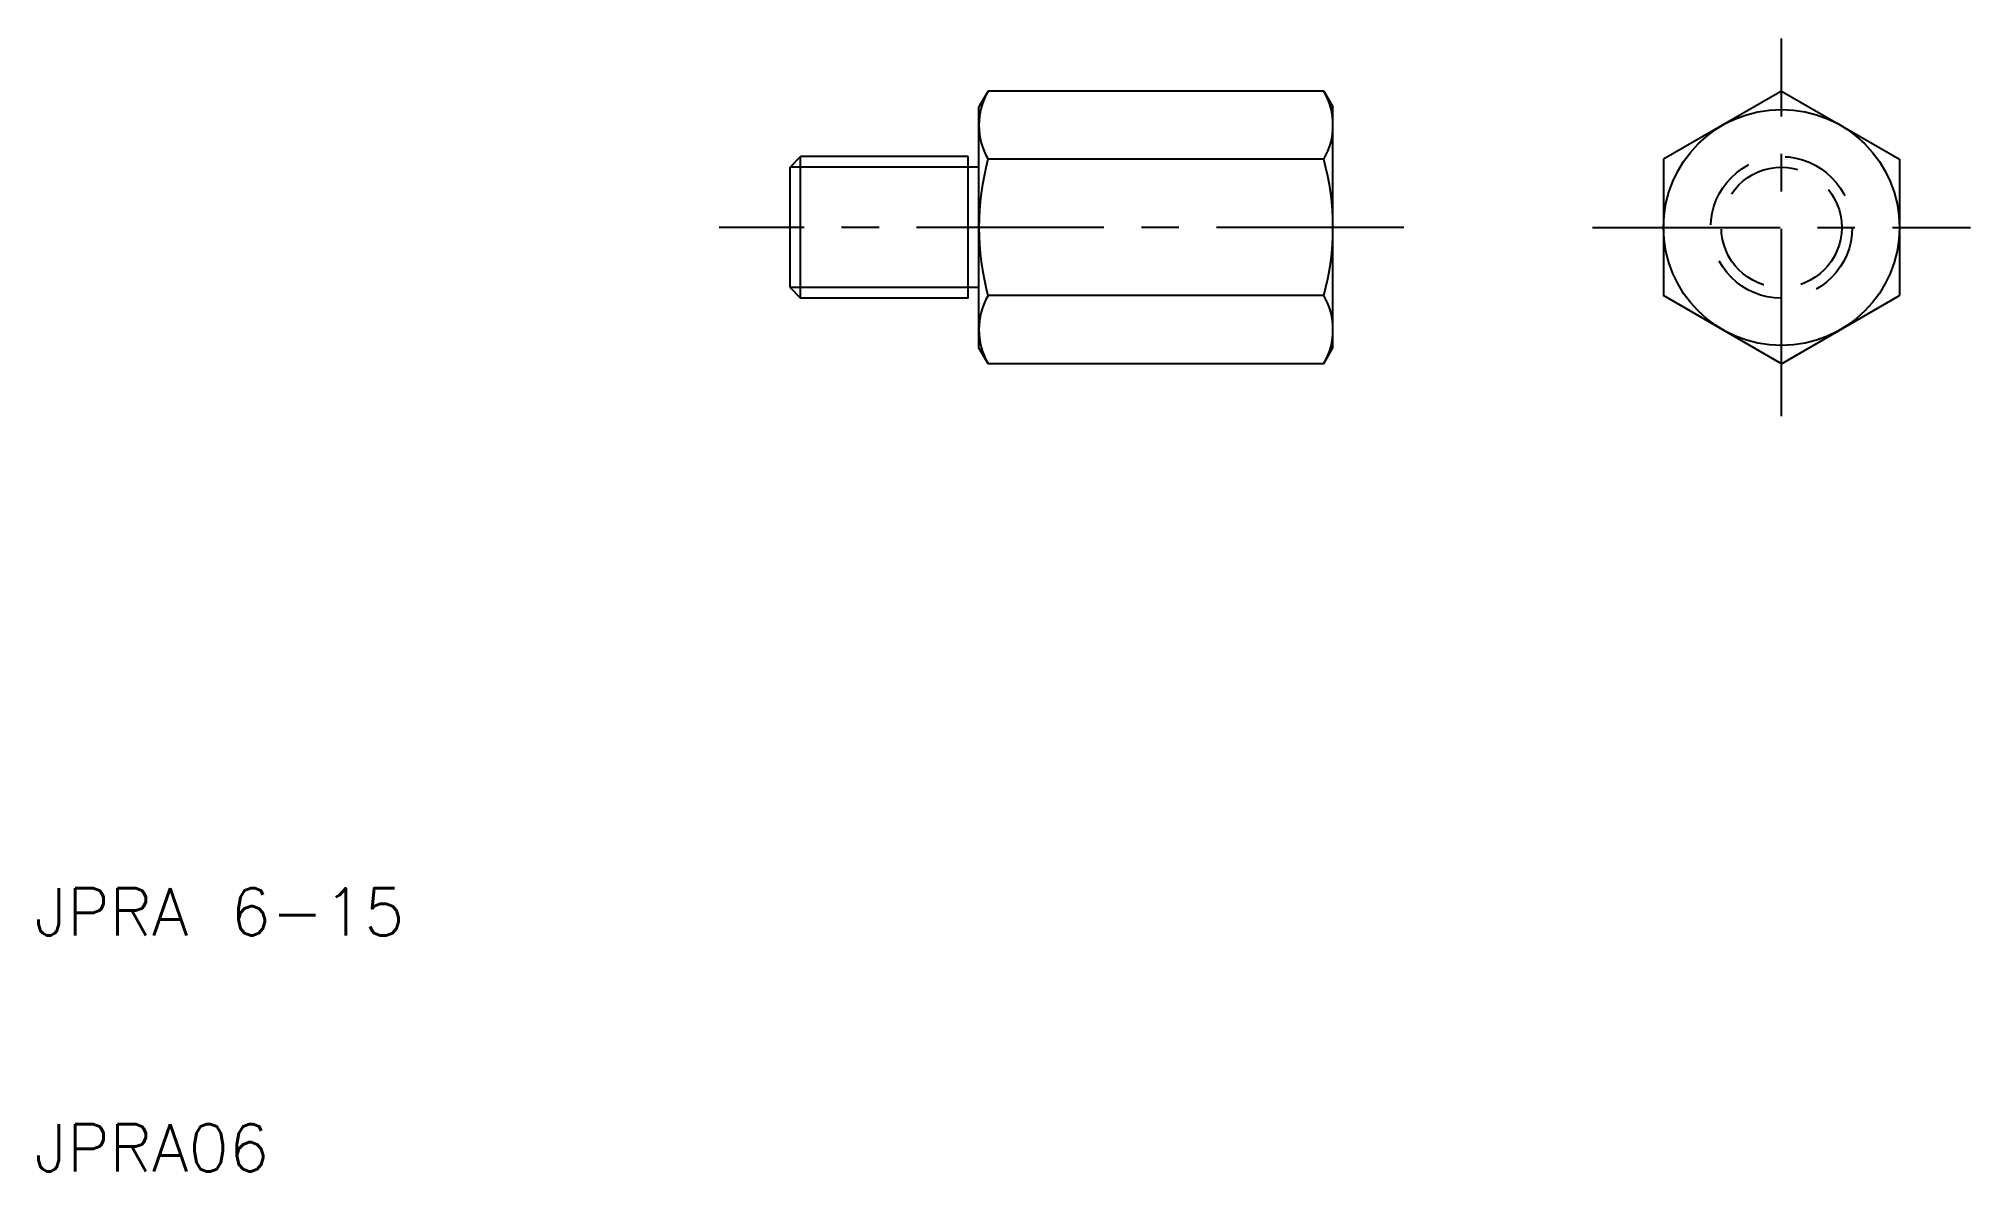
# Model space of a CAD drawing. Extents: x 10.2 to 92, y 10 to 58.
import ezdxf

# ---------------------------------------------------------------- set-up
doc = ezdxf.new("R2010")
doc.units = 0
doc.header["$LTSCALE"] = 0.25
doc.linetypes.add('CENTER', pattern=[50.8, 31.75, -6.35, 6.35, -6.35])
doc.linetypes.add('DASHED', pattern=[19.05, 12.7, -6.35])
doc.layers.get('0').update_dxf_attribs({"linetype": 'CONTINUOUS'})
doc.layers.add('CENTER', color=1, linetype='CENTER')
doc.styles.get("Standard").update_dxf_attribs({"font": 'txt.shx', "bigfont": 'extfont.shx'})

msp = doc.modelspace()

# ---------------------------------------------------------------- linework, layer by layer
for p, q in [((50.387, 55.774), (50, 55.104)), ((64.613, 55.774), (50.387, 55.774)), ((64.613, 55.774), (65, 55.104)), ((84, 55.774), (79, 52.887)), ((84, 55.774), (89, 52.887)), ((50, 52.55), (50, 55.104)), ((65, 44.896), (65, 55.104)), ((42, 52.55), (42.45, 53)), ((42, 47.45), (42, 52.55)), ((49.55, 53), (42.45, 53)), ((42.45, 47), (42.45, 53)), ((49.55, 52.55), (49.55, 53)), ((49.55, 47.45), (49.55, 52.55)), ((50, 52.55), (49.55, 52.55)), ((50, 47.45), (50, 52.55)), ((64.613, 52.887), (50.387, 52.887)), ((79, 52.887), (79, 47.113)), ((89, 52.887), (89, 47.113)), ((42, 47.45), (42.45, 47)), ((49.55, 47), (42.45, 47)), ((49.55, 47), (49.55, 47.45)), ((50, 47.45), (49.55, 47.45)), ((50, 44.896), (50, 47.45)), ((64.613, 47.113), (50.387, 47.113)), ((84, 44.226), (79, 47.113)), ((84, 44.226), (89, 47.113)), ((50.387, 44.226), (50, 44.896)), ((64.613, 44.226), (50.387, 44.226)), ((64.613, 44.226), (65, 44.896))]:
    msp.add_line(p, q)
at = {"color": 3}
for p, q in [((49.55, 52.55), (42, 52.55)), ((49.55, 47.45), (42, 47.45))]:
    msp.add_line(p, q, dxfattribs=at)
msp.add_circle((84, 50), 5)
at = {"color": 3, "linetype": 'DASHED'}
for radius in [3, 2.55]:
    msp.add_circle((84, 50), radius, dxfattribs=at)
for centre, radius, start, end in [((52.887, 54.33), 2.887, 150, 210), ((62.113, 54.33), 2.887, 330, 30), ((60.967, 50), 10.967, 164.73852, 195.26148), ((54.033, 50), 10.967, 344.73852, 15.26148), ((52.887, 45.67), 2.887, 150, 210), ((62.113, 45.67), 2.887, 330, 30)]:
    msp.add_arc(centre, radius, start, end)
at = {"layer": 'CENTER', "color": 1, "linetype": 'CENTER'}
for p, q in [((84, 42), (84, 58)), ((68, 50), (39, 50)), ((76, 50), (92, 50))]:
    msp.add_line(p, q, dxfattribs=at)

# ---------------------------------------------------------------- texts
for s, p in [('JPRA 6-15', (10, 20)), ('JPRA06', (10, 10))]:
    msp.add_text(s, height=2).set_placement(p)

doc.saveas('drawing.dxf')
